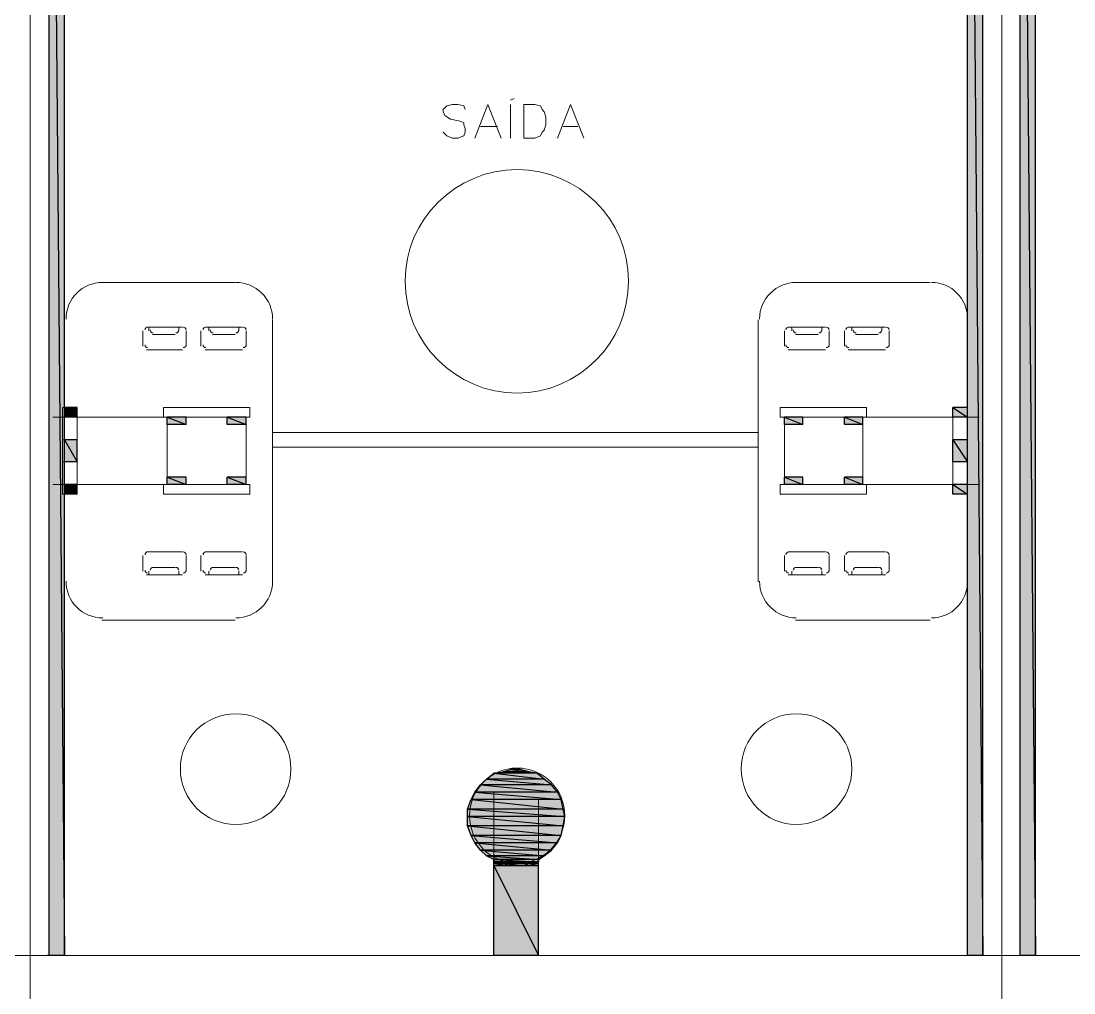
# Model space of a CAD drawing. Header units: millimetres. Extents: x 53 to 176, y -29 to 32.
# Drawn here: x 119.79 to 121.798, y -13.104 to -11.25 of the extents above; entities that cross this region are included whole.
import ezdxf

# ---------------------------------------------------------------- set-up
doc = ezdxf.new("R2010")
doc.units = ezdxf.units.MM
doc.layers.add('15 - Quadro de medição', color=6, linetype='Continuous')

msp = doc.modelspace()

# ---------------------------------------------------------------- hatches: boundary and pattern name
at = {"layer": '15 - Quadro de medição', "true_color": 0x000007}
h = msp.add_hatch(color=7, dxfattribs=at)
h.paths.add_polyline_path([(119.8728, -9.6885), (119.8434, -9.6885), (119.8728, -13.0324)])
h.paths.add_polyline_path([(119.8434, -9.6885), (119.8728, -13.0324), (119.8434, -13.0324)])
h = msp.add_hatch(color=7, dxfattribs=at)
h.paths.add_polyline_path([(119.8728, -9.6885), (119.8434, -9.6885), (119.8728, -13.0324)])
h.paths.add_polyline_path([(119.8434, -9.6885), (119.8728, -13.0324), (119.8434, -13.0324)])
h = msp.add_hatch(color=7, dxfattribs=at)
h.paths.add_polyline_path([(121.6243, -9.6885), (121.595, -9.6885), (121.6243, -13.0324)])
h.paths.add_polyline_path([(121.595, -9.6885), (121.6243, -13.0324), (121.595, -13.0324)])
h = msp.add_hatch(color=7, dxfattribs=at)
h.paths.add_polyline_path([(121.7249, -9.6885), (121.6955, -9.6885), (121.7249, -13.0324)])
h.paths.add_polyline_path([(121.6955, -9.6885), (121.7249, -13.0324), (121.6955, -13.0324)])
h = msp.add_hatch(color=7, dxfattribs=at)
h.paths.add_polyline_path([(119.8965, -11.9876), (119.8728, -11.9876), (119.8965, -12.0058)])
h.paths.add_polyline_path([(119.8728, -11.9876), (119.8965, -12.0058), (119.8728, -12.0058)])
h = msp.add_hatch(color=7, dxfattribs=at)
h.paths.add_polyline_path([(121.595, -11.9876), (121.567, -11.9876), (121.595, -12.0058)])
h.paths.add_polyline_path([(121.567, -11.9876), (121.595, -12.0058), (121.567, -12.0058)])
h = msp.add_hatch(color=7, dxfattribs=at)
h.paths.add_polyline_path([(120.1046, -12.0058), (120.0683, -12.0058), (120.1046, -12.0197)])
h.paths.add_polyline_path([(120.0683, -12.0058), (120.1046, -12.0197), (120.0683, -12.0197)])
h = msp.add_hatch(color=7, dxfattribs=at)
h.paths.add_polyline_path([(120.2192, -12.0058), (120.1829, -12.0058), (120.2192, -12.0197)])
h.paths.add_polyline_path([(120.1829, -12.0058), (120.2192, -12.0197), (120.1829, -12.0197)])
h = msp.add_hatch(color=7, dxfattribs=at)
h.paths.add_polyline_path([(121.2807, -12.0058), (121.2458, -12.0058), (121.2807, -12.0197)])
h.paths.add_polyline_path([(121.2458, -12.0058), (121.2807, -12.0197), (121.2458, -12.0197)])
h = msp.add_hatch(color=7, dxfattribs=at)
h.paths.add_polyline_path([(121.3952, -12.0058), (121.3603, -12.0058), (121.3952, -12.0197)])
h.paths.add_polyline_path([(121.3603, -12.0058), (121.3952, -12.0197), (121.3603, -12.0197)])
h = msp.add_hatch(color=7, dxfattribs=at)
h.paths.add_polyline_path([(119.8965, -12.0491), (119.8728, -12.0491), (119.8965, -12.091)])
h.paths.add_polyline_path([(119.8728, -12.0491), (119.8965, -12.091), (119.8728, -12.091)])
h = msp.add_hatch(color=7, dxfattribs=at)
h.paths.add_polyline_path([(121.595, -12.0491), (121.567, -12.0491), (121.595, -12.091)])
h.paths.add_polyline_path([(121.567, -12.0491), (121.595, -12.091), (121.567, -12.091)])
h = msp.add_hatch(color=7, dxfattribs=at)
h.paths.add_polyline_path([(120.1046, -12.1203), (120.0683, -12.1203), (120.1046, -12.1343)])
h.paths.add_polyline_path([(120.0683, -12.1203), (120.1046, -12.1343), (120.0683, -12.1343)])
h = msp.add_hatch(color=7, dxfattribs=at)
h.paths.add_polyline_path([(120.2192, -12.1203), (120.1829, -12.1203), (120.2192, -12.1343)])
h.paths.add_polyline_path([(120.1829, -12.1203), (120.2192, -12.1343), (120.1829, -12.1343)])
h = msp.add_hatch(color=7, dxfattribs=at)
h.paths.add_polyline_path([(121.2807, -12.1203), (121.2458, -12.1203), (121.2807, -12.1343)])
h.paths.add_polyline_path([(121.2458, -12.1203), (121.2807, -12.1343), (121.2458, -12.1343)])
h = msp.add_hatch(color=7, dxfattribs=at)
h.paths.add_polyline_path([(121.3952, -12.1203), (121.3603, -12.1203), (121.3952, -12.1343)])
h.paths.add_polyline_path([(121.3603, -12.1203), (121.3952, -12.1343), (121.3603, -12.1343)])
h = msp.add_hatch(color=7, dxfattribs=at)
h.paths.add_polyline_path([(119.8965, -12.1343), (119.8728, -12.1343), (119.8965, -12.1524)])
h.paths.add_polyline_path([(119.8728, -12.1343), (119.8965, -12.1524), (119.8728, -12.1524)])
h = msp.add_hatch(color=7, dxfattribs=at)
h.paths.add_polyline_path([(121.595, -12.1343), (121.567, -12.1343), (121.595, -12.1524)])
h.paths.add_polyline_path([(121.567, -12.1343), (121.595, -12.1524), (121.567, -12.1524)])
h = msp.add_hatch(color=7, dxfattribs=at)
h.paths.add_polyline_path([(120.7737, -12.6846), (120.6913, -12.6846), (120.7877, -12.6958)])
h.paths.add_polyline_path([(120.6913, -12.6846), (120.7877, -12.6958), (120.6773, -12.6958)])
h = msp.add_hatch(color=7, dxfattribs=at)
h.paths.add_polyline_path([(120.7583, -12.6818), (120.7094, -12.6818), (120.7737, -12.6846)])
h.paths.add_polyline_path([(120.7094, -12.6818), (120.7737, -12.6846), (120.6913, -12.6846)])
h = msp.add_hatch(color=7, dxfattribs=at)
h.paths.add_polyline_path([(120.7416, -12.6776), (120.7234, -12.6776), (120.7583, -12.6818)])
h.paths.add_polyline_path([(120.7234, -12.6776), (120.7583, -12.6818), (120.7094, -12.6818)])
h = msp.add_hatch(color=7, dxfattribs=at)
h.paths.add_polyline_path([(120.8016, -12.7069), (120.6661, -12.7069), (120.8128, -12.7209)])
h.paths.add_polyline_path([(120.6661, -12.7069), (120.8128, -12.7209), (120.655, -12.7209)])
h = msp.add_hatch(color=7, dxfattribs=at)
h.paths.add_polyline_path([(120.7877, -12.6958), (120.6773, -12.6958), (120.8016, -12.7069)])
h.paths.add_polyline_path([(120.6773, -12.6958), (120.8016, -12.7069), (120.6661, -12.7069)])
h = msp.add_hatch(color=7, dxfattribs=at)
h.paths.add_polyline_path([(120.8128, -12.7209), (120.655, -12.7209), (120.8198, -12.7349)])
h.paths.add_polyline_path([(120.655, -12.7209), (120.8198, -12.7349), (120.648, -12.7349)])
h = msp.add_hatch(color=7, dxfattribs=at)
h.paths.add_polyline_path([(120.8198, -12.7349), (120.648, -12.7349), (120.824, -12.753)])
h.paths.add_polyline_path([(120.648, -12.7349), (120.824, -12.753), (120.641, -12.753)])
h = msp.add_hatch(color=7, dxfattribs=at)
h.paths.add_polyline_path([(120.824, -12.753), (120.641, -12.753), (120.8268, -12.767)])
h.paths.add_polyline_path([(120.641, -12.753), (120.8268, -12.767), (120.641, -12.767)])
h = msp.add_hatch(color=7, dxfattribs=at)
h.paths.add_polyline_path([(120.8268, -12.767), (120.641, -12.767), (120.824, -12.7851)])
h.paths.add_polyline_path([(120.641, -12.767), (120.824, -12.7851), (120.641, -12.7851)])
h = msp.add_hatch(color=7, dxfattribs=at)
h.paths.add_polyline_path([(120.824, -12.7851), (120.641, -12.7851), (120.8198, -12.8033)])
h.paths.add_polyline_path([(120.641, -12.7851), (120.8198, -12.8033), (120.648, -12.8033)])
h = msp.add_hatch(color=7, dxfattribs=at)
h.paths.add_polyline_path([(120.8198, -12.8033), (120.648, -12.8033), (120.8128, -12.8173)])
h.paths.add_polyline_path([(120.648, -12.8033), (120.8128, -12.8173), (120.655, -12.8173)])
h = msp.add_hatch(color=7, dxfattribs=at)
h.paths.add_polyline_path([(120.8128, -12.8173), (120.655, -12.8173), (120.8016, -12.8312)])
h.paths.add_polyline_path([(120.655, -12.8173), (120.8016, -12.8312), (120.6661, -12.8312)])
h = msp.add_hatch(color=7, dxfattribs=at)
h.paths.add_polyline_path([(120.8016, -12.8312), (120.6661, -12.8312), (120.7877, -12.8424)])
h.paths.add_polyline_path([(120.6661, -12.8312), (120.7877, -12.8424), (120.6773, -12.8424)])
h = msp.add_hatch(color=7, dxfattribs=at)
h.paths.add_polyline_path([(120.7877, -12.8424), (120.6773, -12.8424), (120.7765, -12.8494)])
h.paths.add_polyline_path([(120.6773, -12.8424), (120.7765, -12.8494), (120.6913, -12.8494)])
h = msp.add_hatch(color=7, dxfattribs=at)
h.paths.add_polyline_path([(120.7765, -12.8494), (120.6913, -12.8494), (120.7765, -12.8536)])
h.paths.add_polyline_path([(120.6913, -12.8494), (120.7765, -12.8536), (120.6913, -12.8536)])
h = msp.add_hatch(color=7, dxfattribs=at)
h.paths.add_polyline_path([(120.7765, -12.8536), (120.6913, -12.8536), (120.7667, -12.8564)])
h.paths.add_polyline_path([(120.6913, -12.8536), (120.7667, -12.8564), (120.7011, -12.8564)])
h = msp.add_hatch(color=7, dxfattribs=at)
h.paths.add_polyline_path([(120.7011, -12.8564), (120.6913, -12.8536)])
h.paths.add_polyline_path([(120.6913, -12.8536), (120.7011, -12.8564), (120.6913, -12.8564)])
h = msp.add_hatch(color=7, dxfattribs=at)
h.paths.add_polyline_path([(120.7094, -12.8564), (120.708, -12.8564), (120.6913, -12.8564)])
h.paths.add_polyline_path([(120.7094, -12.8564), (120.6913, -12.8564), (120.7011, -12.8564)])
h = msp.add_hatch(color=7, dxfattribs=at)
h.paths.add_polyline_path([(120.6913, -12.8564), (120.7094, -12.8564), (120.708, -12.8564)])
h.paths.add_polyline_path([(120.7094, -12.8564), (120.708, -12.8564), (120.6913, -12.8564)])
h = msp.add_hatch(color=7, dxfattribs=at)
h.paths.add_polyline_path([(120.6913, -12.8564), (120.7094, -12.8564), (120.708, -12.8564)])
h.paths.add_polyline_path([(120.7094, -12.8564), (120.708, -12.8564), (120.6913, -12.8564)])
h = msp.add_hatch(color=7, dxfattribs=at)
h.paths.add_polyline_path([(120.7094, -12.8564), (120.6913, -12.8564), (120.7192, -12.8606)])
h.paths.add_polyline_path([(120.6913, -12.8564), (120.7192, -12.8606), (120.6913, -12.8606)])
h = msp.add_hatch(color=7, dxfattribs=at)
h.paths.add_polyline_path([(120.7234, -12.8606), (120.6913, -12.8606)])
h.paths.add_polyline_path([(120.7234, -12.8606), (120.6913, -12.8606), (120.7192, -12.8606)])
h = msp.add_hatch(color=7, dxfattribs=at)
h.paths.add_polyline_path([(120.7765, -12.8606), (120.6913, -12.8606), (120.7765, -13.0324)])
h.paths.add_polyline_path([(120.6913, -12.8606), (120.7765, -13.0324), (120.6913, -13.0324)])
h = msp.add_hatch(color=7, dxfattribs=at)
h.paths.add_polyline_path([(120.7583, -12.8564), (120.7094, -12.8564), (120.7485, -12.8606)])
h.paths.add_polyline_path([(120.7094, -12.8564), (120.7485, -12.8606), (120.7192, -12.8606)])
h = msp.add_hatch(color=7, dxfattribs=at)
h.paths.add_polyline_path([(120.7765, -12.8564), (120.7583, -12.8564), (120.7765, -12.8606)])
h.paths.add_polyline_path([(120.7583, -12.8564), (120.7765, -12.8606), (120.7485, -12.8606)])
h = msp.add_hatch(color=7, dxfattribs=at)
h.paths.add_polyline_path([(120.7765, -12.8536), (120.7737, -12.8536), (120.7765, -12.8564)])
h.paths.add_polyline_path([(120.7737, -12.8536), (120.7765, -12.8564), (120.7667, -12.8564)])

# ---------------------------------------------------------------- linework, layer by layer
at = {"layer": '15 - Quadro de medição', "color": 7, "linetype": 'Continuous', "lineweight": 20, "true_color": 0x000007}
for points in [[(117.9522, -9.3282), (119.8071, -9.3282), (119.8071, -13.0324), (117.9522, -13.0324)], [(119.8071, -9.3282), (121.6606, -9.3282), (121.6606, -13.0324), (119.8071, -13.0324)], [(121.6606, -9.3282), (123.5127, -9.3282), (123.5127, -13.0324), (121.6606, -13.0324)], [(120.7485, -11.4736), (120.7485, -11.4093), (120.7695, -11.4093), (120.7807, -11.4121), (120.7835, -11.4191), (120.7877, -11.4233), (120.7904, -11.4331), (120.7904, -11.4484), (120.7877, -11.4582), (120.7835, -11.4624), (120.7807, -11.4694), (120.7695, -11.4736)], [(119.8965, -11.9876), (119.8686, -11.9876), (119.8686, -12.1524), (119.8965, -12.1524)], [(121.567, -11.9876), (121.595, -11.9876), (121.595, -12.1524), (121.567, -12.1524)], [(120.0683, -12.0197), (120.1046, -12.0197), (120.1046, -12.0058), (120.0683, -12.0058)], [(120.2192, -12.0197), (120.1829, -12.0197), (120.1829, -12.0058), (120.2192, -12.0058)], [(121.2458, -12.0197), (121.2807, -12.0197), (121.2807, -12.0058), (121.2458, -12.0058)], [(121.3952, -12.0197), (121.3603, -12.0197), (121.3603, -12.0058), (121.3952, -12.0058)], [(120.0683, -12.1203), (120.1046, -12.1203), (120.1046, -12.1343), (120.0683, -12.1343)], [(120.2192, -12.1203), (120.1829, -12.1203), (120.1829, -12.1343), (120.2192, -12.1343)], [(121.2458, -12.1203), (121.2807, -12.1203), (121.2807, -12.1343), (121.2458, -12.1343)], [(121.3952, -12.1203), (121.3603, -12.1203), (121.3603, -12.1343), (121.3952, -12.1343)], [(117.9522, -13.0324), (119.8071, -13.0324), (119.8071, -16.7394), (117.9522, -16.7394)], [(119.8071, -13.0324), (121.6606, -13.0324), (121.6606, -16.7394), (119.8071, -16.7394)], [(121.6606, -13.0324), (123.5127, -13.0324), (123.5127, -16.7394), (121.6606, -16.7394)]]:
    msp.add_lwpolyline(points, close=True, dxfattribs=at)
for points in [[(119.8798, -9.4664), (121.595, -9.4664), (121.595, -13.0324), (119.8728, -13.0324), (119.8714, -13.031), (119.8071, -13.0324)], [(119.8728, -13.0324), (119.8728, -9.4748), (119.8728, -9.4748)], [(119.8071, -9.553), (119.8071, -13.0324), (117.9522, -13.0324), (117.9522, -9.553)], [(121.6606, -9.553), (121.6606, -13.0324), (119.8071, -13.0324), (119.8071, -9.553)], [(119.8434, -9.6885), (119.8434, -13.0324), (119.8728, -13.0324), (119.8295, -13.0324)], [(119.8728, -13.0324), (119.8434, -13.0324), (119.8434, -9.6885)], [(121.595, -13.0324), (121.6243, -13.0324), (121.6243, -9.6885)], [(121.7249, -13.0324), (121.6955, -13.0324), (121.6955, -9.6885)], [(120.7234, -11.401), (120.7304, -11.3982), (120.7304, -11.3982)], [(120.6368, -11.4191), (120.634, -11.4121), (120.6228, -11.4093), (120.6117, -11.4093), (120.6019, -11.4121), (120.5949, -11.4191), (120.5949, -11.4233), (120.5977, -11.4303), (120.6019, -11.4331), (120.6089, -11.4373), (120.627, -11.4415), (120.634, -11.4443), (120.634, -11.4484), (120.6368, -11.4554), (120.6368, -11.4624), (120.634, -11.4694), (120.6228, -11.4736), (120.6117, -11.4736), (120.6019, -11.4694), (120.5949, -11.4624)], [(120.655, -11.4736), (120.6801, -11.4093), (120.7052, -11.4736)], [(120.7234, -11.4736), (120.7234, -11.4093), (120.7234, -11.4093)], [(120.8128, -11.4736), (120.8379, -11.4093), (120.8631, -11.4736)], [(120.6661, -11.4512), (120.6983, -11.4512), (120.6983, -11.4512)], [(120.824, -11.4512), (120.8519, -11.4512), (120.8519, -11.4512)], [(119.944, -11.7488), (120.1982, -11.7488), (120.1982, -11.7488)], [(121.5237, -11.7488), (121.2667, -11.7488), (121.2667, -11.7488)], [(119.8728, -12.32), (119.8728, -11.82), (119.8728, -11.82)], [(120.2695, -11.82), (120.2695, -12.0351), (120.2695, -12.32)], [(121.1955, -11.82), (121.1955, -12.0351), (121.1955, -12.32)], [(121.595, -12.32), (121.595, -11.82), (121.595, -11.82)], [(120.0222, -11.8703), (120.0222, -11.8409), (120.0222, -11.8409)], [(120.0292, -11.834), (120.0977, -11.834), (120.0977, -11.834)], [(120.0907, -11.8409), (120.0907, -11.834), (120.0334, -11.834), (120.0334, -11.8409)], [(120.0404, -11.8479), (120.0837, -11.8479), (120.0837, -11.8479)], [(120.1046, -11.8409), (120.1046, -11.8703), (120.1046, -11.8703)], [(120.1326, -11.8409), (120.1326, -11.8703), (120.1326, -11.8703)], [(120.2122, -11.834), (120.141, -11.834), (120.141, -11.834)], [(120.1479, -11.8409), (120.1479, -11.834), (120.2052, -11.834), (120.2052, -11.8409)], [(120.1982, -11.8479), (120.1549, -11.8479), (120.1549, -11.8479)], [(120.2192, -11.8703), (120.2192, -11.8409), (120.2192, -11.8409)], [(121.2458, -11.8703), (121.2458, -11.8409), (121.2458, -11.8409)], [(121.2528, -11.834), (121.324, -11.834), (121.324, -11.834)], [(121.317, -11.8409), (121.317, -11.834), (121.2598, -11.834), (121.2598, -11.8409)], [(121.2667, -11.8479), (121.31, -11.8479), (121.31, -11.8479)], [(121.331, -11.8409), (121.331, -11.8703), (121.331, -11.8703)], [(121.3603, -11.8409), (121.3603, -11.8703), (121.3603, -11.8703)], [(121.4385, -11.834), (121.3673, -11.834), (121.3673, -11.834)], [(121.3743, -11.8409), (121.3743, -11.834), (121.4316, -11.834), (121.4316, -11.8409)], [(121.4246, -11.8479), (121.3813, -11.8479), (121.3813, -11.8479)], [(121.4455, -11.8703), (121.4455, -11.8409), (121.4455, -11.8409)], [(120.0977, -11.8773), (120.0292, -11.8773), (120.0292, -11.8773)], [(120.141, -11.8773), (120.2122, -11.8773), (120.2122, -11.8773)], [(121.324, -11.8773), (121.2528, -11.8773), (121.2528, -11.8773)], [(121.3673, -11.8773), (121.4385, -11.8773), (121.4385, -11.8773)], [(120.2192, -12.0058), (120.2262, -12.0058), (120.2262, -11.9876), (120.0613, -11.9876), (120.0613, -12.0058)], [(121.2458, -12.0058), (121.2374, -12.0058), (121.2374, -11.9876), (121.4022, -11.9876), (121.4022, -12.0058)], [(119.8504, -12.0058), (120.2192, -12.0058), (120.2192, -12.1343)], [(120.0683, -12.0058), (120.0683, -12.1343), (120.0683, -12.1343)], [(121.6173, -12.0058), (121.2458, -12.0058), (121.2458, -12.1343)], [(121.3952, -12.0058), (121.3952, -12.1343), (121.3952, -12.1343)], [(119.8965, -12.0491), (119.8686, -12.0491), (119.8686, -12.0491)], [(120.2695, -12.0351), (121.1955, -12.0351), (121.1955, -12.0351)], [(121.567, -12.0491), (121.595, -12.0491), (121.595, -12.0491)], [(120.2695, -12.063), (121.1955, -12.063), (121.1955, -12.063)], [(119.8965, -12.091), (119.8686, -12.091), (119.8686, -12.091)], [(121.567, -12.091), (121.595, -12.091), (121.595, -12.091)], [(119.8504, -12.1343), (120.2192, -12.1343), (120.2192, -12.1343)], [(120.2192, -12.1343), (120.2262, -12.1343), (120.2262, -12.1524), (120.0613, -12.1524), (120.0613, -12.1343)], [(121.2458, -12.1343), (121.2374, -12.1343), (121.2374, -12.1524), (121.4022, -12.1524), (121.4022, -12.1343)], [(121.6173, -12.1343), (121.2458, -12.1343), (121.2458, -12.1343)], [(120.0222, -12.2697), (120.0222, -12.2991), (120.0222, -12.2991)], [(120.0977, -12.2628), (120.0292, -12.2628), (120.0292, -12.2628)], [(120.1046, -12.2991), (120.1046, -12.2697), (120.1046, -12.2697)], [(120.1326, -12.2991), (120.1326, -12.2697), (120.1326, -12.2697)], [(120.141, -12.2628), (120.2122, -12.2628), (120.2122, -12.2628)], [(120.2192, -12.2697), (120.2192, -12.2991), (120.2192, -12.2991)], [(121.2458, -12.2697), (121.2458, -12.2991), (121.2458, -12.2991)], [(121.324, -12.2628), (121.2528, -12.2628), (121.2528, -12.2628)], [(121.331, -12.2991), (121.331, -12.2697), (121.331, -12.2697)], [(121.3603, -12.2991), (121.3603, -12.2697), (121.3603, -12.2697)], [(121.3673, -12.2628), (121.4385, -12.2628), (121.4385, -12.2628)], [(121.4455, -12.2697), (121.4455, -12.2991), (121.4455, -12.2991)], [(120.0292, -12.3061), (120.0977, -12.3061), (120.0977, -12.3061)], [(120.0907, -12.2991), (120.0907, -12.3061), (120.0334, -12.3061), (120.0334, -12.2991)], [(120.0404, -12.2921), (120.0837, -12.2921), (120.0837, -12.2921)], [(120.2122, -12.3061), (120.141, -12.3061), (120.141, -12.3061)], [(120.1479, -12.2991), (120.1479, -12.3061), (120.2052, -12.3061), (120.2052, -12.2991)], [(120.1982, -12.2921), (120.1549, -12.2921), (120.1549, -12.2921)], [(121.2528, -12.3061), (121.324, -12.3061), (121.324, -12.3061)], [(121.317, -12.2991), (121.317, -12.3061), (121.2598, -12.3061), (121.2598, -12.2991)], [(121.2667, -12.2921), (121.31, -12.2921), (121.31, -12.2921)], [(121.4385, -12.3061), (121.3673, -12.3061), (121.3673, -12.3061)], [(121.3743, -12.2991), (121.3743, -12.3061), (121.4316, -12.3061), (121.4316, -12.2991)], [(121.4246, -12.2921), (121.3813, -12.2921), (121.3813, -12.2921)], [(120.1982, -12.3927), (119.944, -12.3927), (119.944, -12.3927)], [(121.2667, -12.3927), (121.5237, -12.3927), (121.5237, -12.3927)], [(120.6913, -13.0324), (120.6913, -12.7209), (120.6913, -12.7209)], [(120.7765, -13.0324), (120.7765, -12.7349), (120.7765, -12.7349)], [(119.8071, -13.0324), (119.8728, -13.0324), (119.8714, -13.031), (119.8295, -13.0324)], [(121.6606, -13.0324), (121.7249, -13.0324), (121.7235, -13.031), (121.6816, -13.0324)]]:
    msp.add_lwpolyline(points, dxfattribs=at)
at = {"layer": '15 - Quadro de medição', "color": 7, "linetype": 'Continuous', "lineweight": -2, "true_color": 0x000007}
for points in [[(119.8728, -9.6885), (119.8434, -9.6885), (119.8728, -13.0324)], [(119.8434, -9.6885), (119.8728, -13.0324), (119.8434, -13.0324)], [(119.8728, -9.6885), (119.8434, -9.6885), (119.8728, -13.0324)], [(119.8434, -9.6885), (119.8728, -13.0324), (119.8434, -13.0324)], [(121.6243, -9.6885), (121.595, -9.6885), (121.6243, -13.0324)], [(121.595, -9.6885), (121.6243, -13.0324), (121.595, -13.0324)], [(121.7249, -9.6885), (121.6955, -9.6885), (121.7249, -13.0324)], [(121.6955, -9.6885), (121.7249, -13.0324), (121.6955, -13.0324)], [(119.8965, -11.9876), (119.8728, -11.9876), (119.8965, -12.0058)], [(119.8728, -11.9876), (119.8965, -12.0058), (119.8728, -12.0058)], [(121.595, -11.9876), (121.567, -11.9876), (121.595, -12.0058)], [(121.567, -11.9876), (121.595, -12.0058), (121.567, -12.0058)], [(120.1046, -12.0058), (120.0683, -12.0058), (120.1046, -12.0197)], [(120.0683, -12.0058), (120.1046, -12.0197), (120.0683, -12.0197)], [(120.2192, -12.0058), (120.1829, -12.0058), (120.2192, -12.0197)], [(120.1829, -12.0058), (120.2192, -12.0197), (120.1829, -12.0197)], [(121.2807, -12.0058), (121.2458, -12.0058), (121.2807, -12.0197)], [(121.2458, -12.0058), (121.2807, -12.0197), (121.2458, -12.0197)], [(121.3952, -12.0058), (121.3603, -12.0058), (121.3952, -12.0197)], [(121.3603, -12.0058), (121.3952, -12.0197), (121.3603, -12.0197)], [(119.8965, -12.0491), (119.8728, -12.0491), (119.8965, -12.091)], [(119.8728, -12.0491), (119.8965, -12.091), (119.8728, -12.091)], [(121.595, -12.0491), (121.567, -12.0491), (121.595, -12.091)], [(121.567, -12.0491), (121.595, -12.091), (121.567, -12.091)], [(120.1046, -12.1203), (120.0683, -12.1203), (120.1046, -12.1343)], [(120.0683, -12.1203), (120.1046, -12.1343), (120.0683, -12.1343)], [(120.2192, -12.1203), (120.1829, -12.1203), (120.2192, -12.1343)], [(120.1829, -12.1203), (120.2192, -12.1343), (120.1829, -12.1343)], [(121.2807, -12.1203), (121.2458, -12.1203), (121.2807, -12.1343)], [(121.2458, -12.1203), (121.2807, -12.1343), (121.2458, -12.1343)], [(121.3952, -12.1203), (121.3603, -12.1203), (121.3952, -12.1343)], [(121.3603, -12.1203), (121.3952, -12.1343), (121.3603, -12.1343)], [(119.8965, -12.1343), (119.8728, -12.1343), (119.8965, -12.1524)], [(119.8728, -12.1343), (119.8965, -12.1524), (119.8728, -12.1524)], [(121.595, -12.1343), (121.567, -12.1343), (121.595, -12.1524)], [(121.567, -12.1343), (121.595, -12.1524), (121.567, -12.1524)], [(120.6913, -12.6846), (120.7877, -12.6958), (120.6773, -12.6958)], [(120.7094, -12.6818), (120.7737, -12.6846), (120.6913, -12.6846)], [(120.7737, -12.6846), (120.6913, -12.6846), (120.7877, -12.6958)], [(120.7234, -12.6776), (120.7583, -12.6818), (120.7094, -12.6818)], [(120.7583, -12.6818), (120.7094, -12.6818), (120.7737, -12.6846)], [(120.7416, -12.6776), (120.7234, -12.6776), (120.7583, -12.6818)], [(120.6661, -12.7069), (120.8128, -12.7209), (120.655, -12.7209)], [(120.6773, -12.6958), (120.8016, -12.7069), (120.6661, -12.7069)], [(120.8016, -12.7069), (120.6661, -12.7069), (120.8128, -12.7209)], [(120.7877, -12.6958), (120.6773, -12.6958), (120.8016, -12.7069)], [(120.655, -12.7209), (120.8198, -12.7349), (120.648, -12.7349)], [(120.8128, -12.7209), (120.655, -12.7209), (120.8198, -12.7349)], [(120.648, -12.7349), (120.824, -12.753), (120.641, -12.753)], [(120.8198, -12.7349), (120.648, -12.7349), (120.824, -12.753)], [(120.824, -12.753), (120.641, -12.753), (120.8268, -12.767)], [(120.641, -12.753), (120.8268, -12.767), (120.641, -12.767)], [(120.8268, -12.767), (120.641, -12.767), (120.824, -12.7851)], [(120.641, -12.767), (120.824, -12.7851), (120.641, -12.7851)], [(120.824, -12.7851), (120.641, -12.7851), (120.8198, -12.8033)], [(120.641, -12.7851), (120.8198, -12.8033), (120.648, -12.8033)], [(120.8198, -12.8033), (120.648, -12.8033), (120.8128, -12.8173)], [(120.648, -12.8033), (120.8128, -12.8173), (120.655, -12.8173)], [(120.8128, -12.8173), (120.655, -12.8173), (120.8016, -12.8312)], [(120.655, -12.8173), (120.8016, -12.8312), (120.6661, -12.8312)], [(120.8016, -12.8312), (120.6661, -12.8312), (120.7877, -12.8424)], [(120.6661, -12.8312), (120.7877, -12.8424), (120.6773, -12.8424)], [(120.7877, -12.8424), (120.6773, -12.8424), (120.7765, -12.8494)], [(120.6773, -12.8424), (120.7765, -12.8494), (120.6913, -12.8494)], [(120.6913, -12.8494), (120.6913, -12.8536), (120.6913, -12.8536)], [(120.7765, -12.8494), (120.6913, -12.8494), (120.7765, -12.8536)], [(120.6913, -12.8494), (120.7765, -12.8536), (120.6913, -12.8536)], [(120.7765, -12.8494), (120.7765, -12.8536), (120.7765, -12.8536)], [(120.6913, -12.8536), (120.6913, -12.8536)], [(120.6913, -12.8536), (120.6913, -12.8536)], [(120.7765, -12.8536), (120.6913, -12.8536), (120.7667, -12.8564)], [(120.6913, -12.8536), (120.7667, -12.8564), (120.7011, -12.8564)], [(120.7011, -12.8564), (120.6913, -12.8536)], [(120.6913, -12.8536), (120.7011, -12.8564), (120.6913, -12.8564)], [(120.7094, -12.8564), (120.708, -12.8564), (120.6913, -12.8564)], [(120.7094, -12.8564), (120.6913, -12.8564), (120.7011, -12.8564)], [(120.6913, -12.8564), (120.7094, -12.8564), (120.708, -12.8564)], [(120.7094, -12.8564), (120.708, -12.8564), (120.6913, -12.8564)], [(120.6913, -12.8564), (120.7094, -12.8564), (120.708, -12.8564)], [(120.7094, -12.8564), (120.708, -12.8564), (120.6913, -12.8564)], [(120.7094, -12.8564), (120.6913, -12.8564), (120.7192, -12.8606)], [(120.6913, -12.8564), (120.7192, -12.8606), (120.6913, -12.8606)], [(120.7234, -12.8606), (120.7234, -12.8606), (120.6913, -12.8606)], [(120.7234, -12.8606), (120.6913, -12.8606), (120.7192, -12.8606)], [(120.6913, -12.8606), (120.7234, -12.8606), (120.7234, -12.8606)], [(120.7234, -12.8606), (120.7234, -12.8606), (120.6913, -12.8606)], [(120.7765, -12.8606), (120.6913, -12.8606), (120.7765, -13.0324)], [(120.6913, -12.8606), (120.7765, -13.0324), (120.6913, -13.0324)], [(120.7667, -12.8564), (120.7011, -12.8564), (120.7583, -12.8564)], [(120.7011, -12.8564), (120.7583, -12.8564), (120.7094, -12.8564)], [(120.7094, -12.8564), (120.7583, -12.8564), (120.7583, -12.8564)], [(120.7583, -12.8564), (120.7583, -12.8564), (120.7094, -12.8564)], [(120.7583, -12.8564), (120.7094, -12.8564), (120.7485, -12.8606)], [(120.7094, -12.8564), (120.7485, -12.8606), (120.7192, -12.8606)], [(120.7485, -12.8606), (120.7192, -12.8606), (120.7416, -12.8606)], [(120.7192, -12.8606), (120.7416, -12.8606), (120.7234, -12.8606)], [(120.7485, -12.8606), (120.7765, -12.8606), (120.7416, -12.8606)], [(120.7416, -12.8606), (120.7765, -12.8606), (120.7765, -12.8606)], [(120.7765, -12.8606), (120.7765, -12.8606), (120.7416, -12.8606)], [(120.7583, -12.8564), (120.7765, -12.8606), (120.7485, -12.8606)], [(120.7765, -12.8606), (120.7485, -12.8606)], [(120.7667, -12.8564), (120.7765, -12.8564), (120.7583, -12.8564)], [(120.7583, -12.8564), (120.7765, -12.8564), (120.7765, -12.8564)], [(120.7765, -12.8564), (120.7765, -12.8564), (120.7583, -12.8564)], [(120.7583, -12.8564), (120.7765, -12.8564), (120.7765, -12.8564)], [(120.7765, -12.8564), (120.7765, -12.8564), (120.7583, -12.8564)], [(120.7765, -12.8564), (120.7583, -12.8564), (120.7765, -12.8606)], [(120.7737, -12.8536), (120.7765, -12.8564), (120.7667, -12.8564)], [(120.7765, -12.8564), (120.7667, -12.8564)], [(120.7765, -12.8536), (120.7737, -12.8536), (120.7737, -12.8536)], [(120.7765, -12.8536), (120.7737, -12.8536), (120.7765, -12.8564)], [(120.7765, -12.8536), (120.7765, -12.8536)]]:
    msp.add_lwpolyline(points, close=True, dxfattribs=at)
at = {"layer": '15 - Quadro de medição', "color": 7, "linetype": 'Continuous', "lineweight": 20, "true_color": 0x000007}
for points in [[(120.9483, -11.746), (120.9483, -11.6286), (120.8533, -11.5337), (120.736, -11.5337), (120.736, -11.5337), (120.6186, -11.5337), (120.5223, -11.6286), (120.5223, -11.746), (120.5223, -11.746), (120.5223, -11.8647), (120.6186, -11.9597), (120.736, -11.9597), (120.736, -11.9597), (120.8533, -11.9597), (120.9483, -11.8647), (120.9483, -11.746)], [(120.3044, -12.6762), (120.3044, -12.6175), (120.2583, -12.5714), (120.1996, -12.5714), (120.1996, -12.5714), (120.141, -12.5714), (120.0935, -12.6175), (120.0935, -12.6762), (120.0935, -12.6762), (120.0935, -12.7349), (120.141, -12.7824), (120.1996, -12.7824), (120.1996, -12.7824), (120.2583, -12.7824), (120.3044, -12.7349), (120.3044, -12.6762)], [(121.3743, -12.6762), (121.3743, -12.6175), (121.3268, -12.5714), (121.2681, -12.5714), (121.2681, -12.5714), (121.2109, -12.5714), (121.1634, -12.6175), (121.1634, -12.6762), (121.1634, -12.6762), (121.1634, -12.7349), (121.2109, -12.7824), (121.2681, -12.7824), (121.2681, -12.7824), (121.3268, -12.7824), (121.3743, -12.7349), (121.3743, -12.6762)], [(120.8268, -12.7656), (120.8268, -12.7153), (120.7863, -12.6748), (120.736, -12.6748), (120.736, -12.6748), (120.6857, -12.6748), (120.6452, -12.7153), (120.6452, -12.7656), (120.6452, -12.7656), (120.6452, -12.8159), (120.6857, -12.8564), (120.736, -12.8564), (120.736, -12.8564), (120.7863, -12.8564), (120.8268, -12.8159), (120.8268, -12.7656)]]:
    msp.add_open_spline(points, degree=3, knots=[0, 0, 0, 0, 0.0625, 0.0625, 0.0625, 0.062501, 0.125, 0.125, 0.125, 0.125001, 0.1875, 0.1875, 0.1875, 0.187501, 1, 1, 1, 1], dxfattribs=at)
for points in [[(119.9454, -11.7488), (119.9063, -11.7488), (119.8756, -11.7795), (119.8756, -11.8186)], [(120.2695, -11.8186), (120.2695, -11.7795), (120.2373, -11.7488), (120.1996, -11.7488)], [(121.2681, -11.7488), (121.2304, -11.7488), (121.1983, -11.7795), (121.1983, -11.8186)], [(121.595, -11.8186), (121.595, -11.7795), (121.5643, -11.7488), (121.5265, -11.7488)], [(120.0306, -11.834), (120.0278, -11.834), (120.0264, -11.8367), (120.0264, -11.8395)], [(120.0362, -11.8395), (120.0362, -11.8423), (120.039, -11.8451), (120.0418, -11.8451)], [(120.0851, -11.8451), (120.0879, -11.8451), (120.0907, -11.8423), (120.0907, -11.8395)], [(120.1046, -11.8395), (120.1046, -11.8367), (120.1018, -11.834), (120.0991, -11.834)], [(120.1424, -11.834), (120.1396, -11.834), (120.1368, -11.8367), (120.1368, -11.8395)], [(120.1507, -11.8395), (120.1507, -11.8423), (120.1535, -11.8451), (120.1563, -11.8451)], [(120.1996, -11.8451), (120.2024, -11.8451), (120.2052, -11.8423), (120.2052, -11.8395)], [(120.2192, -11.8395), (120.2192, -11.8367), (120.2164, -11.834), (120.2136, -11.834)], [(121.2542, -11.834), (121.2514, -11.834), (121.2486, -11.8367), (121.2486, -11.8395)], [(121.2626, -11.8395), (121.2626, -11.8423), (121.2653, -11.8451), (121.2681, -11.8451)], [(121.3114, -11.8451), (121.3142, -11.8451), (121.317, -11.8423), (121.317, -11.8395)], [(121.331, -11.8395), (121.331, -11.8367), (121.3282, -11.834), (121.3254, -11.834)], [(121.3687, -11.834), (121.3659, -11.834), (121.3631, -11.8367), (121.3631, -11.8395)], [(121.3771, -11.8395), (121.3771, -11.8423), (121.3799, -11.8451), (121.3827, -11.8451)], [(121.426, -11.8451), (121.4288, -11.8451), (121.4316, -11.8423), (121.4316, -11.8395)], [(121.4455, -11.8395), (121.4455, -11.8367), (121.4427, -11.834), (121.4399, -11.834)], [(120.0264, -11.8675), (120.0264, -11.8717), (120.0278, -11.8731), (120.0306, -11.8731)], [(120.0991, -11.8731), (120.1018, -11.8731), (120.1046, -11.8717), (120.1046, -11.8675)], [(120.1368, -11.8675), (120.1368, -11.8717), (120.1396, -11.8731), (120.1424, -11.8731)], [(120.2136, -11.8731), (120.2164, -11.8731), (120.2192, -11.8717), (120.2192, -11.8675)], [(121.2486, -11.8675), (121.2486, -11.8717), (121.2514, -11.8731), (121.2542, -11.8731)], [(121.3254, -11.8731), (121.3282, -11.8731), (121.331, -11.8717), (121.331, -11.8675)], [(121.3631, -11.8675), (121.3631, -11.8717), (121.3659, -11.8731), (121.3687, -11.8731)], [(121.4399, -11.8731), (121.4427, -11.8731), (121.4455, -11.8717), (121.4455, -11.8675)], [(120.0306, -12.2628), (120.0278, -12.2628), (120.0264, -12.2656), (120.0264, -12.2683)], [(120.1046, -12.2683), (120.1046, -12.2656), (120.1018, -12.2628), (120.0991, -12.2628)], [(120.1424, -12.2628), (120.1396, -12.2628), (120.1368, -12.2656), (120.1368, -12.2683)], [(120.2192, -12.2683), (120.2192, -12.2656), (120.2164, -12.2628), (120.2136, -12.2628)], [(121.2542, -12.2628), (121.2514, -12.2628), (121.2486, -12.2656), (121.2486, -12.2683)], [(121.331, -12.2683), (121.331, -12.2656), (121.3282, -12.2628), (121.3254, -12.2628)], [(121.3687, -12.2628), (121.3659, -12.2628), (121.3631, -12.2656), (121.3631, -12.2683)], [(121.4455, -12.2683), (121.4455, -12.2656), (121.4427, -12.2628), (121.4399, -12.2628)], [(120.0264, -12.2977), (120.0264, -12.3005), (120.0278, -12.3033), (120.0306, -12.3033)], [(120.0418, -12.2921), (120.039, -12.2921), (120.0362, -12.2949), (120.0362, -12.2977)], [(120.0907, -12.2977), (120.0907, -12.2949), (120.0879, -12.2921), (120.0851, -12.2921)], [(120.0991, -12.3033), (120.1018, -12.3033), (120.1046, -12.3005), (120.1046, -12.2977)], [(120.1368, -12.2977), (120.1368, -12.3005), (120.1396, -12.3033), (120.1424, -12.3033)], [(120.1563, -12.2921), (120.1535, -12.2921), (120.1507, -12.2949), (120.1507, -12.2977)], [(120.2052, -12.2977), (120.2052, -12.2949), (120.2024, -12.2921), (120.1996, -12.2921)], [(120.2136, -12.3033), (120.2164, -12.3033), (120.2192, -12.3005), (120.2192, -12.2977)], [(121.2486, -12.2977), (121.2486, -12.3005), (121.2514, -12.3033), (121.2542, -12.3033)], [(121.2681, -12.2921), (121.2653, -12.2921), (121.2626, -12.2949), (121.2626, -12.2977)], [(121.317, -12.2977), (121.317, -12.2949), (121.3142, -12.2921), (121.3114, -12.2921)], [(121.3254, -12.3033), (121.3282, -12.3033), (121.331, -12.3005), (121.331, -12.2977)], [(121.3631, -12.2977), (121.3631, -12.3005), (121.3659, -12.3033), (121.3687, -12.3033)], [(121.3827, -12.2921), (121.3799, -12.2921), (121.3771, -12.2949), (121.3771, -12.2977)], [(121.4316, -12.2977), (121.4316, -12.2949), (121.4288, -12.2921), (121.426, -12.2921)], [(121.4399, -12.3033), (121.4427, -12.3033), (121.4455, -12.3005), (121.4455, -12.2977)], [(119.8756, -12.3186), (119.8756, -12.3577), (119.9063, -12.3885), (119.9454, -12.3885)], [(120.1996, -12.3885), (120.2373, -12.3885), (120.2695, -12.3577), (120.2695, -12.3186)], [(121.1983, -12.3186), (121.1983, -12.3577), (121.2304, -12.3885), (121.2681, -12.3885)], [(121.5265, -12.3885), (121.5643, -12.3885), (121.595, -12.3577), (121.595, -12.3186)]]:
    msp.add_open_spline(points, degree=3, dxfattribs=at)

doc.saveas('drawing.dxf')
